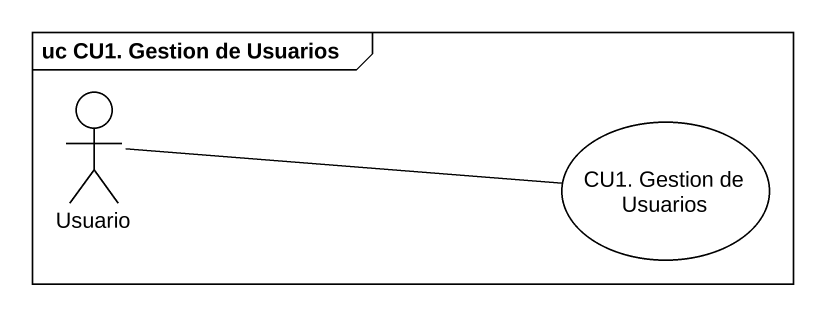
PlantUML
@startuml
mainframe uc CU1. Gestion de Usuarios
actor Usuario
usecase "CU1. Gestion de Usuarios" as CU1_Gestion_de_Usuarios
Usuario -right- CU1_Gestion_de_Usuarios
@enduml
